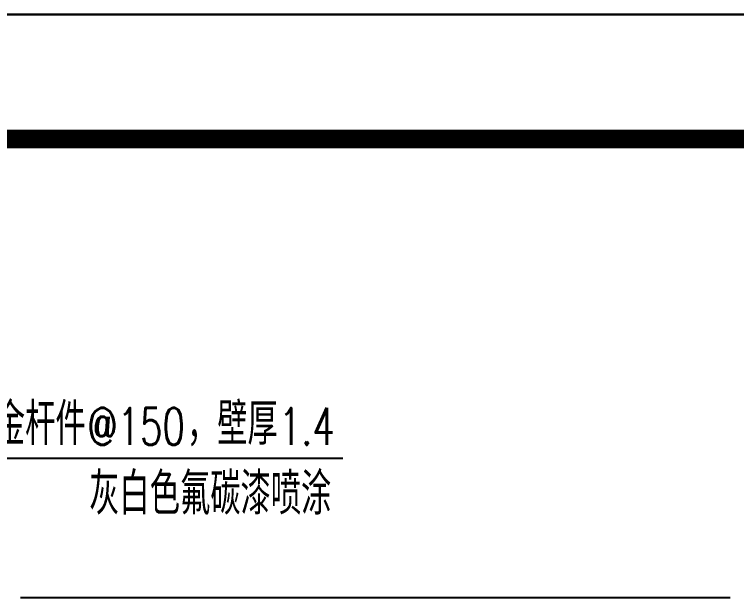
# Model space of a CAD drawing. Extents: x 396092 to 455492, y 17293 to 132793.
# Drawn here: x 428753 to 431653, y 46451 to 48793 of the extents above; entities that cross this region are included whole.
import ezdxf

# ---------------------------------------------------------------- set-up
doc = ezdxf.new("R2010")
doc.units = 0
doc.header["$LTSCALE"] = 1000
doc.header["$MEASUREMENT"] = 0
for name, color, linetype in [('DIM_LEAD', 3, 'Continuous'), ('MU', 34, 'Continuous'), ('PUB_TEXT', 7, 'Continuous')]:
    doc.layers.add(name, color=color, linetype=linetype)
doc.styles.add('_TCH_DIM', font='SIMPLEX', dxfattribs={"bigfont": 'GBCBIG'})

# ---------------------------------------------------------------- blocks, each defined once
blk = doc.blocks.new('A$Ce900529c')
blk.add_lwpolyline([(955.471, -628.989), (1549.471, -628.989), (1549.471, -1048.989), (955.471, -1048.989)], close=True)
blk = doc.blocks.new('A$C8d334926')
blk.add_lwpolyline([(-90212, 32073), (-45662, 32073), (-45662, 11073), (-90212, 11073)], close=True)
at = {"const_width": 75}
blk.add_lwpolyline([(-46162, 31573), (-88962, 31573), (-88962, 11573), (-46162, 11573)], close=True, dxfattribs=at)

msp = doc.modelspace()

# ---------------------------------------------------------------- linework, layer by layer
at = {"layer": 'DIM_LEAD'}
msp.add_line((427930.2, 47011.6), (430071.7, 47011.6), dxfattribs=at)
at = {"layer": 'MU', "color": 37}
msp.add_line((428777.7, 46451.2), (431627.7, 46451.2), dxfattribs=at)

# ---------------------------------------------------------------- block references
at = {"xscale": 100, "yscale": 100, "zscale": 100}
msp.add_blockref('A$Ce900529c', (300545.2, 153692.1), dxfattribs=at)
msp.add_blockref('A$C8d334926', (486304.3, 16720.3))

# ---------------------------------------------------------------- texts
at = {"layer": 'PUB_TEXT', "style": '_TCH_DIM'}
for s, p in [('铝合金杆件', (428431.2, 47064.1)), ('，壁厚', (429445.5, 47064.1)), ('灰白色氟碳漆喷涂', (429052.9, 46784.1))]:
    msp.add_text(s, height=168.79, dxfattribs=at).set_placement(p)
at = {"layer": 'PUB_TEXT', "style": '_TCH_DIM', "width": 0.705882}
for s, p in [('@150', (429045.5, 47064.1)), ('1.4', (429814.2, 47064.1))]:
    msp.add_text(s, height=148.75, dxfattribs=at).set_placement(p)

doc.saveas('drawing.dxf')
